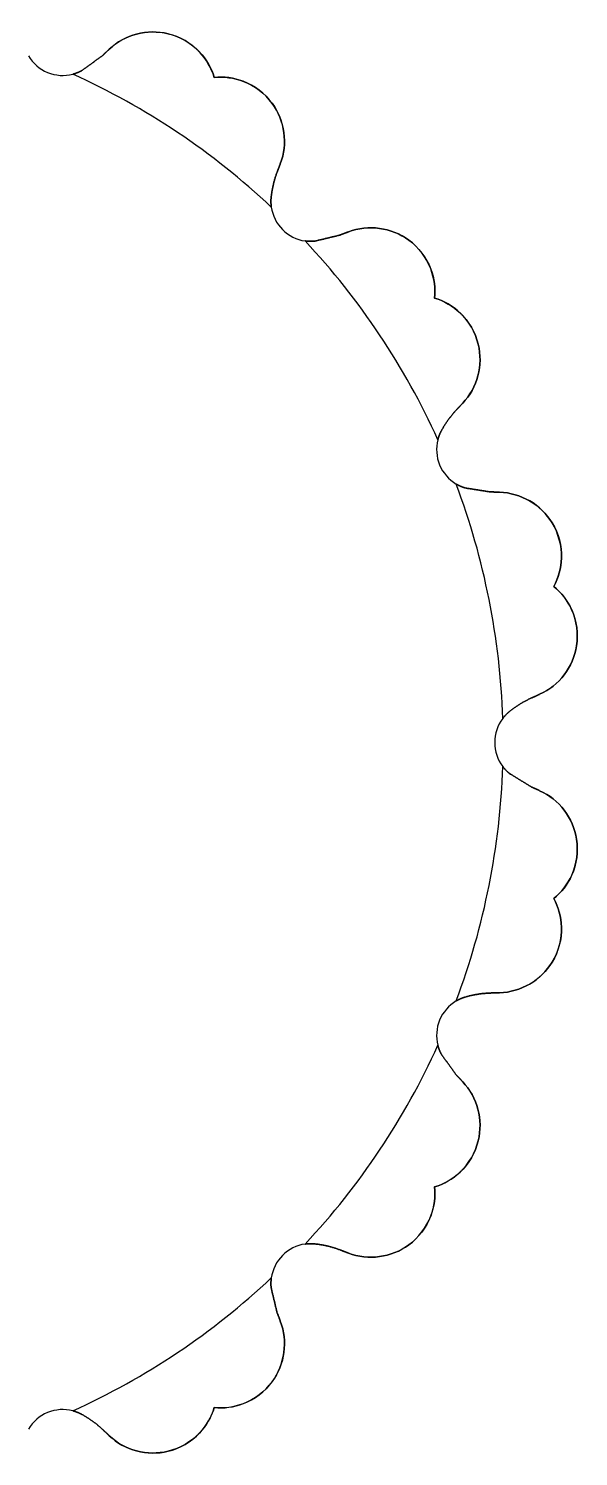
# Model space of a CAD drawing. Header units: millimetres. Extents: x -34.4 to 34.4, y -34.4 to 34.4.
# Drawn here: x 11 to 34.4, y -30.4 to 30.4 of the extents above; entities that cross this region are included whole.
import ezdxf

# ---------------------------------------------------------------- set-up
doc = ezdxf.new("R2010")
doc.units = ezdxf.units.MM
doc.layers.add('Z24de', color=7, linetype='CONTINUOUS')

msp = doc.modelspace()

# ---------------------------------------------------------------- linework, layer by layer
at = {"layer": 'Z24de'}
for p, q in [((14.1574, 29.2275, 0.06177), (14.1574, 29.2275, 2.93823)), ((14.1574, 29.2275, 0.06177), (14.1574, 29.2275, 2.93823)), ((14.4329, 29.4867, 0.10126), (14.4329, 29.4867, 2.89874)), ((14.4329, 29.4867, 0.10126), (14.4329, 29.4867, 2.89874)), ((13.2719, 28.5841, 0.00358), (13.2719, 28.5841, 2.99642)), ((13.2719, 28.5841, 0.00358), (13.2719, 28.5841, 2.99642)), ((18.9027, 28.2899, 0.30822), (18.9027, 28.2899, 2.69178)), ((18.9027, 28.2899, 0.30822), (18.9027, 28.2899, 2.69178)), ((21.7189, 24.6183, 0.10126), (21.7189, 24.6183, 2.89874)), ((21.7189, 24.6183, 0.10126), (21.7189, 24.6183, 2.89874)), ((21.5849, 24.2646, 0.06177), (21.5849, 24.2646, 2.93823)), ((21.5849, 24.2646, 0.06177), (21.5849, 24.2646, 2.93823)), ((21.3294, 23.2003, 0.00358), (21.3294, 23.2003, 2.99642)), ((21.3294, 23.2003, 0.00358), (21.3294, 23.2003, 2.99642)), ((23.2003, 21.3294, 0.00358), (23.2003, 21.3294, 2.99642)), ((23.2003, 21.3294, 0.00358), (23.2003, 21.3294, 2.99642)), ((24.2646, 21.5849, 0.06177), (24.2646, 21.5849, 2.93823)), ((24.2646, 21.5849, 0.06177), (24.2646, 21.5849, 2.93823)), ((24.6183, 21.7189, 0.10126), (24.6183, 21.7189, 2.89874)), ((24.6183, 21.7189, 0.10126), (24.6183, 21.7189, 2.89874)), ((28.2899, 18.9027, 0.30822), (28.2899, 18.9027, 2.69178)), ((28.2899, 18.9027, 0.30822), (28.2899, 18.9027, 2.69178)), ((29.2275, 14.1574, 0.06177), (29.2275, 14.1574, 2.93823)), ((29.2275, 14.1574, 0.06177), (29.2275, 14.1574, 2.93823)), ((29.4867, 14.4329, 0.10126), (29.4867, 14.4329, 2.89874)), ((29.4867, 14.4329, 0.10126), (29.4867, 14.4329, 2.89874)), ((28.5841, 13.2719, 0.00358), (28.5841, 13.2719, 2.99642)), ((28.5841, 13.2719, 0.00358), (28.5841, 13.2719, 2.99642)), ((29.5967, 10.8274, 0.00358), (29.5967, 10.8274, 2.99642)), ((29.5967, 10.8274, 0.00358), (29.5967, 10.8274, 2.99642)), ((30.6777, 10.6562, 0.06177), (30.6777, 10.6562, 2.93823)), ((30.6777, 10.6562, 0.06177), (30.6777, 10.6562, 2.93823)), ((31.0558, 10.6446, 0.10126), (31.0558, 10.6446, 2.89874)), ((31.0558, 10.6446, 0.10126), (31.0558, 10.6446, 2.89874)), ((33.3703, 6.63776, 0.30822), (33.3703, 6.63776, 2.69178)), ((33.3703, 6.63776, 0.30822), (33.3703, 6.63776, 2.69178)), ((32.4204, 1.89482, 0.06177), (32.4204, 1.89482, 2.93823)), ((32.4204, 1.89482, 0.06177), (32.4204, 1.89482, 2.93823)), ((32.7653, 2.05019, 0.10126), (32.7653, 2.05019, 2.89874)), ((32.7653, 2.05019, 0.10126), (32.7653, 2.05019, 2.89874)), ((31.4872, 1.32296, 0.00358), (31.4872, 1.32296, 2.99642)), ((31.4872, 1.32296, 0.00358), (31.4872, 1.32296, 2.99642)), ((31.4872, -1.32296, 0.00358), (31.4872, -1.32296, 2.99642)), ((31.4872, -1.32296, 0.00358), (31.4872, -1.32296, 2.99642)), ((32.4204, -1.89482, 0.06177), (32.4204, -1.89482, 2.93823)), ((32.4204, -1.89482, 0.06177), (32.4204, -1.89482, 2.93823)), ((32.7653, -2.05019, 0.10126), (32.7653, -2.05019, 2.89874)), ((32.7653, -2.05019, 0.10126), (32.7653, -2.05019, 2.89874)), ((33.3703, -6.63776, 0.30822), (33.3703, -6.63776, 2.69178)), ((33.3703, -6.63776, 0.30822), (33.3703, -6.63776, 2.69178)), ((29.5967, -10.8274, 0.00358), (29.5967, -10.8274, 2.99642)), ((29.5967, -10.8274, 0.00358), (29.5967, -10.8274, 2.99642)), ((30.6777, -10.6562, 0.06177), (30.6777, -10.6562, 2.93823)), ((30.6777, -10.6562, 0.06177), (30.6777, -10.6562, 2.93823)), ((31.0558, -10.6446, 0.10126), (31.0558, -10.6446, 2.89874)), ((31.0558, -10.6446, 0.10126), (31.0558, -10.6446, 2.89874)), ((28.5841, -13.2719, 0.00358), (28.5841, -13.2719, 2.99642)), ((28.5841, -13.2719, 0.00358), (28.5841, -13.2719, 2.99642)), ((29.2275, -14.1574, 0.06177), (29.2275, -14.1574, 2.93823)), ((29.2275, -14.1574, 0.06177), (29.2275, -14.1574, 2.93823)), ((29.4867, -14.4329, 0.10126), (29.4867, -14.4329, 2.89874)), ((29.4867, -14.4329, 0.10126), (29.4867, -14.4329, 2.89874)), ((28.2899, -18.9027, 0.30822), (28.2899, -18.9027, 2.69178)), ((28.2899, -18.9027, 0.30822), (28.2899, -18.9027, 2.69178)), ((23.2003, -21.3294, 0.00358), (23.2003, -21.3294, 2.99642)), ((23.2003, -21.3294, 0.00358), (23.2003, -21.3294, 2.99642)), ((24.2646, -21.5849, 0.06177), (24.2646, -21.5849, 2.93823)), ((24.2646, -21.5849, 0.06177), (24.2646, -21.5849, 2.93823)), ((24.6183, -21.7189, 0.10126), (24.6183, -21.7189, 2.89874)), ((24.6183, -21.7189, 0.10126), (24.6183, -21.7189, 2.89874)), ((21.3294, -23.2003, 0.00358), (21.3294, -23.2003, 2.99642)), ((21.3294, -23.2003, 0.00358), (21.3294, -23.2003, 2.99642)), ((21.5849, -24.2646, 0.06177), (21.5849, -24.2646, 2.93823)), ((21.5849, -24.2646, 0.06177), (21.5849, -24.2646, 2.93823)), ((21.7189, -24.6183, 0.10126), (21.7189, -24.6183, 2.89874)), ((21.7189, -24.6183, 0.10126), (21.7189, -24.6183, 2.89874)), ((18.9027, -28.2899, 0.30822), (18.9027, -28.2899, 2.69178)), ((18.9027, -28.2899, 0.30822), (18.9027, -28.2899, 2.69178)), ((13.2719, -28.5841, 0.00358), (13.2719, -28.5841, 2.99642)), ((13.2719, -28.5841, 0.00358), (13.2719, -28.5841, 2.99642)), ((14.1574, -29.2275, 0.06177), (14.1574, -29.2275, 2.93823)), ((14.1574, -29.2275, 0.06177), (14.1574, -29.2275, 2.93823)), ((14.4329, -29.4867, 0.10126), (14.4329, -29.4867, 2.89874)), ((14.4329, -29.4867, 0.10126), (14.4329, -29.4867, 2.89874))]:
    msp.add_line(p, q, dxfattribs=at)
for centre, radius, start, end in [((12.456, 30.0714), 1.69635, -149.45, -112.5), ((12.456, 30.0714, 3), 1.69635, -149.45, -112.5), ((12.456, 30.0714, 3), 1.69635, -149.45, -112.5), ((12.456, 30.0714), 1.69635, -149.45, -112.5), ((12.456, 30.0714), 1.69635, -112.5, -75.55), ((12.456, 30.0714, 3), 1.69635, -112.5, -75.55), ((12.456, 30.0714, 3), 1.69635, -112.5, -75.55), ((12.456, 30.0714), 1.69635, -112.5, -75.55), ((0, 0), 31.21, 46.8723, 65.6277), ((0, 0, 3), 31.21, 46.8723, 65.6277), ((0, 0), 31.21, 46.8723, 65.6277), ((0, 0, 3), 31.21, 46.8723, 65.6277), ((23.0156, 23.0156), 1.69635, -171.95, -135), ((23.0156, 23.0156, 3), 1.69635, -171.95, -135), ((23.0156, 23.0156, 3), 1.69635, -171.95, -135), ((23.0156, 23.0156), 1.69635, -171.95, -135), ((23.0156, 23.0156), 1.69635, -135, -98.05), ((23.0156, 23.0156, 3), 1.69635, -135, -98.05), ((23.0156, 23.0156, 3), 1.69635, -135, -98.05), ((23.0156, 23.0156), 1.69635, -135, -98.05), ((0, 0), 31.21, 24.3723, 43.1277), ((0, 0, 3), 31.21, 24.3723, 43.1277), ((0, 0), 31.21, 24.3723, 43.1277), ((0, 0, 3), 31.21, 24.3723, 43.1277), ((30.0714, 12.456), 1.69635, 165.55, -157.5), ((30.0714, 12.456, 3), 1.69635, 165.55, -157.5), ((30.0714, 12.456, 3), 1.69635, 165.55, -157.5), ((30.0714, 12.456), 1.69635, 165.55, -157.5), ((30.0714, 12.456), 1.69635, -157.5, -120.55), ((30.0714, 12.456, 3), 1.69635, -157.5, -120.55), ((30.0714, 12.456, 3), 1.69635, -157.5, -120.55), ((30.0714, 12.456), 1.69635, -157.5, -120.55), ((0, 0), 31.21, 1.87232, 20.6277), ((0, 0, 3), 31.21, 1.87232, 20.6277), ((0, 0), 31.21, 1.87232, 20.6277), ((0, 0, 3), 31.21, 1.87232, 20.6277), ((32.549, 0), 1.69635, 143.05, -180), ((32.549, 0, 3), 1.69635, 143.05, -180), ((32.549, 0, 3), 1.69635, 143.05, -180), ((32.549, 0), 1.69635, 143.05, -180), ((32.549, 0), 1.69635, 180, -143.05), ((32.549, 0, 3), 1.69635, 180, -143.05), ((32.549, 0, 3), 1.69635, 180, -143.05), ((32.549, 0), 1.69635, 180, -143.05), ((0, 0), 31.21, -20.6277, -1.87232), ((0, 0, 3), 31.21, -20.6277, -1.87232), ((0, 0), 31.21, -20.6277, -1.87232), ((0, 0, 3), 31.21, -20.6277, -1.87232), ((30.0714, -12.456), 1.69635, 120.55, 157.5), ((30.0714, -12.456, 3), 1.69635, 120.55, 157.5), ((30.0714, -12.456, 3), 1.69635, 120.55, 157.5), ((30.0714, -12.456), 1.69635, 120.55, 157.5), ((30.0714, -12.456), 1.69635, 157.5, -165.55), ((30.0714, -12.456, 3), 1.69635, 157.5, -165.55), ((30.0714, -12.456, 3), 1.69635, 157.5, -165.55), ((30.0714, -12.456), 1.69635, 157.5, -165.55), ((0, 0), 31.21, -43.1277, -24.3723), ((0, 0, 3), 31.21, -43.1277, -24.3723), ((0, 0), 31.21, -43.1277, -24.3723), ((0, 0, 3), 31.21, -43.1277, -24.3723), ((23.0156, -23.0156), 1.69635, 135, 171.95), ((23.0156, -23.0156, 3), 1.69635, 135, 171.95), ((23.0156, -23.0156, 3), 1.69635, 135, 171.95), ((23.0156, -23.0156), 1.69635, 135, 171.95), ((23.0156, -23.0156), 1.69635, 98.05, 135), ((23.0156, -23.0156, 3), 1.69635, 98.05, 135), ((23.0156, -23.0156, 3), 1.69635, 98.05, 135), ((23.0156, -23.0156), 1.69635, 98.05, 135), ((0, 0), 31.21, -65.6277, -46.8723), ((0, 0, 3), 31.21, -65.6277, -46.8723), ((0, 0), 31.21, -65.6277, -46.8723), ((0, 0, 3), 31.21, -65.6277, -46.8723), ((12.456, -30.0714), 1.69635, 112.5, 149.45), ((12.456, -30.0714, 3), 1.69635, 112.5, 149.45), ((12.456, -30.0714, 3), 1.69635, 112.5, 149.45), ((12.456, -30.0714), 1.69635, 112.5, 149.45), ((12.456, -30.0714), 1.69635, 75.55, 112.5), ((12.456, -30.0714, 3), 1.69635, 75.55, 112.5), ((12.456, -30.0714, 3), 1.69635, 75.55, 112.5), ((12.456, -30.0714), 1.69635, 75.55, 112.5)]:
    msp.add_arc(centre, radius, start, end, dxfattribs=at)
for points, knots in [([(18.9027, 28.2899, 0.30822), (18.7822, 28.6912, 0.3674), (18.5663, 29.0663, 0.41954), (18.2739, 29.375, 0.44847), (17.918, 29.7528, 0.48474), (17.4471, 30.0262, 0.48341), (16.943, 30.1481, 0.44516), (16.0542, 30.3697, 0.38009), (15.0887, 30.1104, 0.20702), (14.4329, 29.4867, 0.10126)], [0, 0, 0, 0, 0.228967, 0.228967, 0.228967, 0.508484, 0.508484, 0.508484, 1, 1, 1, 1]), ([(18.9027, 28.2899, 0.30822), (18.7822, 28.6912, 0.3674), (18.5663, 29.0663, 0.41954), (18.2739, 29.375, 0.44847), (17.918, 29.7528, 0.48474), (17.4471, 30.0262, 0.48341), (16.943, 30.1481, 0.44516), (16.0542, 30.3697, 0.38009), (15.0887, 30.1104, 0.20702), (14.4329, 29.4867, 0.10126)], [0, 0, 0, 0, 0.228967, 0.228967, 0.228967, 0.508484, 0.508484, 0.508484, 1, 1, 1, 1]), ([(14.4329, 29.4867, 2.89874), (15.0879, 30.1096, 2.79311), (16.0519, 30.3691, 2.62032), (16.9398, 30.1489, 2.55508), (17.4495, 30.0264, 2.51625), (17.9253, 29.7488, 2.5152), (18.2829, 29.3654, 2.55244), (18.5708, 29.0586, 2.58153), (18.7834, 28.687, 2.63322), (18.9027, 28.2899, 2.69178)], [0, 0, 0, 0, 0.490877, 0.490877, 0.490877, 0.773368, 0.773368, 0.773368, 1, 1, 1, 1]), ([(14.4329, 29.4867, 2.89874), (15.0879, 30.1096, 2.79311), (16.0519, 30.3691, 2.62032), (16.9398, 30.1489, 2.55508), (17.4495, 30.0264, 2.51625), (17.9253, 29.7488, 2.5152), (18.2829, 29.3654, 2.55244), (18.5708, 29.0586, 2.58153), (18.7834, 28.687, 2.63322), (18.9027, 28.2899, 2.69178)], [0, 0, 0, 0, 0.490877, 0.490877, 0.490877, 0.773368, 0.773368, 0.773368, 1, 1, 1, 1]), ([(18.9027, 28.2899, 2.69178), (19.3196, 28.3321, 2.6326), (19.7488, 28.2763, 2.58046), (20.1458, 28.1242, 2.55153), (20.6311, 27.94, 2.51526), (21.0639, 27.6096, 2.51659), (21.3694, 27.1905, 2.55484), (21.9143, 26.4542, 2.61991), (22.0442, 25.4629, 2.79298), (21.7189, 24.6183, 2.89874)], [0, 0, 0, 0, 0.228967, 0.228967, 0.228967, 0.508484, 0.508484, 0.508484, 1, 1, 1, 1]), ([(18.9027, 28.2899, 2.69178), (19.3196, 28.3321, 2.6326), (19.7488, 28.2763, 2.58046), (20.1458, 28.1242, 2.55153), (20.6311, 27.94, 2.51526), (21.0639, 27.6096, 2.51659), (21.3694, 27.1905, 2.55484), (21.9143, 26.4542, 2.61991), (22.0442, 25.4629, 2.79298), (21.7189, 24.6183, 2.89874)], [0, 0, 0, 0, 0.228967, 0.228967, 0.228967, 0.508484, 0.508484, 0.508484, 1, 1, 1, 1]), ([(21.7189, 24.6183, 0.10126), (22.0438, 25.4618, 0.20689), (21.9146, 26.4518, 0.37968), (21.3714, 27.1878, 0.44492), (21.0631, 27.6118, 0.48375), (20.6246, 27.9452, 0.4848), (20.1335, 28.1288, 0.44756), (19.7399, 28.2774, 0.41847), (19.3153, 28.3316, 0.36678), (18.9027, 28.2899, 0.30822)], [0, 0, 0, 0, 0.490877, 0.490877, 0.490877, 0.773368, 0.773368, 0.773368, 1, 1, 1, 1]), ([(21.7189, 24.6183, 0.10126), (22.0438, 25.4618, 0.20689), (21.9146, 26.4518, 0.37968), (21.3714, 27.1878, 0.44492), (21.0631, 27.6118, 0.48375), (20.6246, 27.9452, 0.4848), (20.1335, 28.1288, 0.44756), (19.7399, 28.2774, 0.41847), (19.3153, 28.3316, 0.36678), (18.9027, 28.2899, 0.30822)], [0, 0, 0, 0, 0.490877, 0.490877, 0.490877, 0.773368, 0.773368, 0.773368, 1, 1, 1, 1]), ([(28.2899, 18.9027, 0.30822), (28.3321, 19.3196, 0.3674), (28.2763, 19.7488, 0.41954), (28.1242, 20.1458, 0.44847), (27.94, 20.6311, 0.48474), (27.6096, 21.0639, 0.48341), (27.1905, 21.3694, 0.44516), (26.4542, 21.9143, 0.38009), (25.4629, 22.0442, 0.20702), (24.6183, 21.7189, 0.10126)], [0, 0, 0, 0, 0.228967, 0.228967, 0.228967, 0.508484, 0.508484, 0.508484, 1, 1, 1, 1]), ([(28.2899, 18.9027, 0.30822), (28.3321, 19.3196, 0.3674), (28.2763, 19.7488, 0.41954), (28.1242, 20.1458, 0.44847), (27.94, 20.6311, 0.48474), (27.6096, 21.0639, 0.48341), (27.1905, 21.3694, 0.44516), (26.4542, 21.9143, 0.38009), (25.4629, 22.0442, 0.20702), (24.6183, 21.7189, 0.10126)], [0, 0, 0, 0, 0.228967, 0.228967, 0.228967, 0.508484, 0.508484, 0.508484, 1, 1, 1, 1]), ([(24.6183, 21.7189, 2.89874), (25.4618, 22.0438, 2.79311), (26.4518, 21.9146, 2.62032), (27.1878, 21.3714, 2.55508), (27.6118, 21.0631, 2.51625), (27.9452, 20.6246, 2.5152), (28.1288, 20.1335, 2.55244), (28.2774, 19.7399, 2.58153), (28.3316, 19.3153, 2.63322), (28.2899, 18.9027, 2.69178)], [0, 0, 0, 0, 0.490877, 0.490877, 0.490877, 0.773368, 0.773368, 0.773368, 1, 1, 1, 1]), ([(24.6183, 21.7189, 2.89874), (25.4618, 22.0438, 2.79311), (26.4518, 21.9146, 2.62032), (27.1878, 21.3714, 2.55508), (27.6118, 21.0631, 2.51625), (27.9452, 20.6246, 2.5152), (28.1288, 20.1335, 2.55244), (28.2774, 19.7399, 2.58153), (28.3316, 19.3153, 2.63322), (28.2899, 18.9027, 2.69178)], [0, 0, 0, 0, 0.490877, 0.490877, 0.490877, 0.773368, 0.773368, 0.773368, 1, 1, 1, 1]), ([(29.4867, 14.4329, 0.10126), (30.1096, 15.0879, 0.20689), (30.3691, 16.0519, 0.37968), (30.1489, 16.9398, 0.44492), (30.0264, 17.4495, 0.48375), (29.7488, 17.9253, 0.4848), (29.3654, 18.2829, 0.44756), (29.0586, 18.5708, 0.41847), (28.687, 18.7834, 0.36678), (28.2899, 18.9027, 0.30822)], [0, 0, 0, 0, 0.490877, 0.490877, 0.490877, 0.773368, 0.773368, 0.773368, 1, 1, 1, 1]), ([(28.2899, 18.9027, 2.69178), (28.6912, 18.7822, 2.6326), (29.0663, 18.5663, 2.58046), (29.375, 18.2739, 2.55153), (29.7528, 17.918, 2.51526), (30.0262, 17.4471, 2.51659), (30.1481, 16.943, 2.55484), (30.3697, 16.0542, 2.61991), (30.1104, 15.0887, 2.79298), (29.4867, 14.4329, 2.89874)], [0, 0, 0, 0, 0.228967, 0.228967, 0.228967, 0.508484, 0.508484, 0.508484, 1, 1, 1, 1]), ([(29.4867, 14.4329, 0.10126), (30.1096, 15.0879, 0.20689), (30.3691, 16.0519, 0.37968), (30.1489, 16.9398, 0.44492), (30.0264, 17.4495, 0.48375), (29.7488, 17.9253, 0.4848), (29.3654, 18.2829, 0.44756), (29.0586, 18.5708, 0.41847), (28.687, 18.7834, 0.36678), (28.2899, 18.9027, 0.30822)], [0, 0, 0, 0, 0.490877, 0.490877, 0.490877, 0.773368, 0.773368, 0.773368, 1, 1, 1, 1]), ([(28.2899, 18.9027, 2.69178), (28.6912, 18.7822, 2.6326), (29.0663, 18.5663, 2.58046), (29.375, 18.2739, 2.55153), (29.7528, 17.918, 2.51526), (30.0262, 17.4471, 2.51659), (30.1481, 16.943, 2.55484), (30.3697, 16.0542, 2.61991), (30.1104, 15.0887, 2.79298), (29.4867, 14.4329, 2.89874)], [0, 0, 0, 0, 0.228967, 0.228967, 0.228967, 0.508484, 0.508484, 0.508484, 1, 1, 1, 1]), ([(33.3703, 6.63776, 0.30822), (33.5687, 7.00672, 0.3674), (33.6814, 7.42461, 0.41954), (33.6928, 7.84967, 0.44847), (33.7084, 8.36843, 0.48474), (33.5687, 8.89481, 0.48341), (33.2984, 9.33742, 0.44516), (32.8267, 10.1226, 0.38009), (31.9606, 10.622, 0.20702), (31.0558, 10.6446, 0.10126)], [0, 0, 0, 0, 0.228967, 0.228967, 0.228967, 0.508484, 0.508484, 0.508484, 1, 1, 1, 1]), ([(31.0558, 10.6446, 2.89874), (31.9595, 10.622, 2.79311), (32.8246, 10.1238, 2.62032), (33.2967, 9.34025, 2.55508), (33.5705, 8.89323, 2.51625), (33.7107, 8.3605, 2.5152), (33.6924, 7.83649, 2.55244), (33.6791, 7.41595, 2.58153), (33.5667, 7.00291, 2.63322), (33.3703, 6.63776, 2.69178)], [0, 0, 0, 0, 0.490877, 0.490877, 0.490877, 0.773368, 0.773368, 0.773368, 1, 1, 1, 1]), ([(33.3703, 6.63776, 0.30822), (33.5687, 7.00672, 0.3674), (33.6814, 7.42461, 0.41954), (33.6928, 7.84967, 0.44847), (33.7084, 8.36843, 0.48474), (33.5687, 8.89481, 0.48341), (33.2984, 9.33742, 0.44516), (32.8267, 10.1226, 0.38009), (31.9606, 10.622, 0.20702), (31.0558, 10.6446, 0.10126)], [0, 0, 0, 0, 0.228967, 0.228967, 0.228967, 0.508484, 0.508484, 0.508484, 1, 1, 1, 1]), ([(31.0558, 10.6446, 2.89874), (31.9595, 10.622, 2.79311), (32.8246, 10.1238, 2.62032), (33.2967, 9.34025, 2.55508), (33.5705, 8.89323, 2.51625), (33.7107, 8.3605, 2.5152), (33.6924, 7.83649, 2.55244), (33.6791, 7.41595, 2.58153), (33.5667, 7.00291, 2.63322), (33.3703, 6.63776, 2.69178)], [0, 0, 0, 0, 0.490877, 0.490877, 0.490877, 0.773368, 0.773368, 0.773368, 1, 1, 1, 1]), ([(32.7653, 2.05019, 0.10126), (33.5916, 2.41693, 0.20689), (34.2002, 3.20825, 0.37968), (34.3365, 4.11283, 0.44492), (34.4184, 4.6306, 0.48375), (34.3441, 5.17643, 0.4848), (34.1266, 5.65356, 0.44756), (33.9534, 6.03697, 0.41847), (33.6914, 6.37555, 0.36678), (33.3703, 6.63776, 0.30822)], [0, 0, 0, 0, 0.490877, 0.490877, 0.490877, 0.773368, 0.773368, 0.773368, 1, 1, 1, 1]), ([(33.3703, 6.63776, 2.69178), (33.6948, 6.37282, 2.6326), (33.9588, 6.02986, 2.58046), (34.132, 5.64153, 2.55153), (34.3449, 5.16821, 2.51526), (34.4173, 4.62846, 2.51659), (34.337, 4.11611, 2.55484), (34.2017, 3.2102, 2.61991), (33.5926, 2.41736, 2.79298), (32.7653, 2.05019, 2.89874)], [0, 0, 0, 0, 0.228967, 0.228967, 0.228967, 0.508484, 0.508484, 0.508484, 1, 1, 1, 1]), ([(32.7653, 2.05019, 0.10126), (33.5916, 2.41693, 0.20689), (34.2002, 3.20825, 0.37968), (34.3365, 4.11283, 0.44492), (34.4184, 4.6306, 0.48375), (34.3441, 5.17643, 0.4848), (34.1266, 5.65356, 0.44756), (33.9534, 6.03697, 0.41847), (33.6914, 6.37555, 0.36678), (33.3703, 6.63776, 0.30822)], [0, 0, 0, 0, 0.490877, 0.490877, 0.490877, 0.773368, 0.773368, 0.773368, 1, 1, 1, 1]), ([(33.3703, 6.63776, 2.69178), (33.6948, 6.37282, 2.6326), (33.9588, 6.02986, 2.58046), (34.132, 5.64153, 2.55153), (34.3449, 5.16821, 2.51526), (34.4173, 4.62846, 2.51659), (34.337, 4.11611, 2.55484), (34.2017, 3.2102, 2.61991), (33.5926, 2.41736, 2.79298), (32.7653, 2.05019, 2.89874)], [0, 0, 0, 0, 0.228967, 0.228967, 0.228967, 0.508484, 0.508484, 0.508484, 1, 1, 1, 1]), ([(33.3703, -6.63776, 0.30822), (33.6948, -6.37282, 0.3674), (33.9588, -6.02986, 0.41954), (34.132, -5.64153, 0.44847), (34.3449, -5.16821, 0.48474), (34.4173, -4.62846, 0.48341), (34.337, -4.11611, 0.44516), (34.2017, -3.2102, 0.38009), (33.5926, -2.41736, 0.20702), (32.7653, -2.05019, 0.10126)], [0, 0, 0, 0, 0.228967, 0.228967, 0.228967, 0.508484, 0.508484, 0.508484, 1, 1, 1, 1]), ([(32.7653, -2.05019, 2.89874), (33.5916, -2.41693, 2.79311), (34.2002, -3.20825, 2.62032), (34.3365, -4.11283, 2.55508), (34.4184, -4.6306, 2.51625), (34.3441, -5.17643, 2.5152), (34.1266, -5.65356, 2.55244), (33.9534, -6.03697, 2.58153), (33.6914, -6.37555, 2.63322), (33.3703, -6.63776, 2.69178)], [0, 0, 0, 0, 0.490877, 0.490877, 0.490877, 0.773368, 0.773368, 0.773368, 1, 1, 1, 1]), ([(33.3703, -6.63776, 0.30822), (33.6948, -6.37282, 0.3674), (33.9588, -6.02986, 0.41954), (34.132, -5.64153, 0.44847), (34.3449, -5.16821, 0.48474), (34.4173, -4.62846, 0.48341), (34.337, -4.11611, 0.44516), (34.2017, -3.2102, 0.38009), (33.5926, -2.41736, 0.20702), (32.7653, -2.05019, 0.10126)], [0, 0, 0, 0, 0.228967, 0.228967, 0.228967, 0.508484, 0.508484, 0.508484, 1, 1, 1, 1]), ([(32.7653, -2.05019, 2.89874), (33.5916, -2.41693, 2.79311), (34.2002, -3.20825, 2.62032), (34.3365, -4.11283, 2.55508), (34.4184, -4.6306, 2.51625), (34.3441, -5.17643, 2.5152), (34.1266, -5.65356, 2.55244), (33.9534, -6.03697, 2.58153), (33.6914, -6.37555, 2.63322), (33.3703, -6.63776, 2.69178)], [0, 0, 0, 0, 0.490877, 0.490877, 0.490877, 0.773368, 0.773368, 0.773368, 1, 1, 1, 1]), ([(31.0558, -10.6446, 0.10126), (31.9595, -10.622, 0.20689), (32.8246, -10.1238, 0.37968), (33.2967, -9.34025, 0.44492), (33.5705, -8.89323, 0.48375), (33.7107, -8.3605, 0.4848), (33.6924, -7.83649, 0.44756), (33.6791, -7.41595, 0.41847), (33.5667, -7.00291, 0.36678), (33.3703, -6.63776, 0.30822)], [0, 0, 0, 0, 0.490877, 0.490877, 0.490877, 0.773368, 0.773368, 0.773368, 1, 1, 1, 1]), ([(33.3703, -6.63776, 2.69178), (33.5687, -7.00672, 2.6326), (33.6814, -7.42461, 2.58046), (33.6928, -7.84967, 2.55153), (33.7084, -8.36843, 2.51526), (33.5687, -8.89481, 2.51659), (33.2984, -9.33742, 2.55484), (32.8267, -10.1226, 2.61991), (31.9606, -10.622, 2.79298), (31.0558, -10.6446, 2.89874)], [0, 0, 0, 0, 0.228967, 0.228967, 0.228967, 0.508484, 0.508484, 0.508484, 1, 1, 1, 1]), ([(31.0558, -10.6446, 0.10126), (31.9595, -10.622, 0.20689), (32.8246, -10.1238, 0.37968), (33.2967, -9.34025, 0.44492), (33.5705, -8.89323, 0.48375), (33.7107, -8.3605, 0.4848), (33.6924, -7.83649, 0.44756), (33.6791, -7.41595, 0.41847), (33.5667, -7.00291, 0.36678), (33.3703, -6.63776, 0.30822)], [0, 0, 0, 0, 0.490877, 0.490877, 0.490877, 0.773368, 0.773368, 0.773368, 1, 1, 1, 1]), ([(33.3703, -6.63776, 2.69178), (33.5687, -7.00672, 2.6326), (33.6814, -7.42461, 2.58046), (33.6928, -7.84967, 2.55153), (33.7084, -8.36843, 2.51526), (33.5687, -8.89481, 2.51659), (33.2984, -9.33742, 2.55484), (32.8267, -10.1226, 2.61991), (31.9606, -10.622, 2.79298), (31.0558, -10.6446, 2.89874)], [0, 0, 0, 0, 0.228967, 0.228967, 0.228967, 0.508484, 0.508484, 0.508484, 1, 1, 1, 1]), ([(28.2899, -18.9027, 0.30822), (28.6912, -18.7822, 0.3674), (29.0663, -18.5663, 0.41954), (29.375, -18.2739, 0.44847), (29.7528, -17.918, 0.48474), (30.0262, -17.4471, 0.48341), (30.1481, -16.943, 0.44516), (30.3697, -16.0542, 0.38009), (30.1104, -15.0887, 0.20702), (29.4867, -14.4329, 0.10126)], [0, 0, 0, 0, 0.228967, 0.228967, 0.228967, 0.508484, 0.508484, 0.508484, 1, 1, 1, 1]), ([(29.4867, -14.4329, 2.89874), (30.1096, -15.0879, 2.79311), (30.3691, -16.0519, 2.62032), (30.1489, -16.9398, 2.55508), (30.0264, -17.4495, 2.51625), (29.7488, -17.9253, 2.5152), (29.3654, -18.2829, 2.55244), (29.0586, -18.5708, 2.58153), (28.687, -18.7834, 2.63322), (28.2899, -18.9027, 2.69178)], [0, 0, 0, 0, 0.490877, 0.490877, 0.490877, 0.773368, 0.773368, 0.773368, 1, 1, 1, 1]), ([(28.2899, -18.9027, 0.30822), (28.6912, -18.7822, 0.3674), (29.0663, -18.5663, 0.41954), (29.375, -18.2739, 0.44847), (29.7528, -17.918, 0.48474), (30.0262, -17.4471, 0.48341), (30.1481, -16.943, 0.44516), (30.3697, -16.0542, 0.38009), (30.1104, -15.0887, 0.20702), (29.4867, -14.4329, 0.10126)], [0, 0, 0, 0, 0.228967, 0.228967, 0.228967, 0.508484, 0.508484, 0.508484, 1, 1, 1, 1]), ([(29.4867, -14.4329, 2.89874), (30.1096, -15.0879, 2.79311), (30.3691, -16.0519, 2.62032), (30.1489, -16.9398, 2.55508), (30.0264, -17.4495, 2.51625), (29.7488, -17.9253, 2.5152), (29.3654, -18.2829, 2.55244), (29.0586, -18.5708, 2.58153), (28.687, -18.7834, 2.63322), (28.2899, -18.9027, 2.69178)], [0, 0, 0, 0, 0.490877, 0.490877, 0.490877, 0.773368, 0.773368, 0.773368, 1, 1, 1, 1]), ([(24.6183, -21.7189, 0.10126), (25.4618, -22.0438, 0.20689), (26.4518, -21.9146, 0.37968), (27.1878, -21.3714, 0.44492), (27.6118, -21.0631, 0.48375), (27.9452, -20.6246, 0.4848), (28.1288, -20.1335, 0.44756), (28.2774, -19.7399, 0.41847), (28.3316, -19.3153, 0.36678), (28.2899, -18.9027, 0.30822)], [0, 0, 0, 0, 0.490877, 0.490877, 0.490877, 0.773368, 0.773368, 0.773368, 1, 1, 1, 1]), ([(28.2899, -18.9027, 2.69178), (28.3321, -19.3196, 2.6326), (28.2763, -19.7488, 2.58046), (28.1242, -20.1458, 2.55153), (27.94, -20.6311, 2.51526), (27.6096, -21.0639, 2.51659), (27.1905, -21.3694, 2.55484), (26.4542, -21.9143, 2.61991), (25.4629, -22.0442, 2.79298), (24.6183, -21.7189, 2.89874)], [0, 0, 0, 0, 0.228967, 0.228967, 0.228967, 0.508484, 0.508484, 0.508484, 1, 1, 1, 1]), ([(24.6183, -21.7189, 0.10126), (25.4618, -22.0438, 0.20689), (26.4518, -21.9146, 0.37968), (27.1878, -21.3714, 0.44492), (27.6118, -21.0631, 0.48375), (27.9452, -20.6246, 0.4848), (28.1288, -20.1335, 0.44756), (28.2774, -19.7399, 0.41847), (28.3316, -19.3153, 0.36678), (28.2899, -18.9027, 0.30822)], [0, 0, 0, 0, 0.490877, 0.490877, 0.490877, 0.773368, 0.773368, 0.773368, 1, 1, 1, 1]), ([(28.2899, -18.9027, 2.69178), (28.3321, -19.3196, 2.6326), (28.2763, -19.7488, 2.58046), (28.1242, -20.1458, 2.55153), (27.94, -20.6311, 2.51526), (27.6096, -21.0639, 2.51659), (27.1905, -21.3694, 2.55484), (26.4542, -21.9143, 2.61991), (25.4629, -22.0442, 2.79298), (24.6183, -21.7189, 2.89874)], [0, 0, 0, 0, 0.228967, 0.228967, 0.228967, 0.508484, 0.508484, 0.508484, 1, 1, 1, 1]), ([(18.9027, -28.2899, 0.30822), (19.3196, -28.3321, 0.3674), (19.7488, -28.2763, 0.41954), (20.1458, -28.1242, 0.44847), (20.6311, -27.94, 0.48474), (21.0639, -27.6096, 0.48341), (21.3694, -27.1905, 0.44516), (21.9143, -26.4542, 0.38009), (22.0442, -25.4629, 0.20702), (21.7189, -24.6183, 0.10126)], [0, 0, 0, 0, 0.228967, 0.228967, 0.228967, 0.508484, 0.508484, 0.508484, 1, 1, 1, 1]), ([(21.7189, -24.6183, 2.89874), (22.0438, -25.4618, 2.79311), (21.9146, -26.4518, 2.62032), (21.3714, -27.1878, 2.55508), (21.0631, -27.6118, 2.51625), (20.6246, -27.9452, 2.5152), (20.1335, -28.1288, 2.55244), (19.7399, -28.2774, 2.58153), (19.3153, -28.3316, 2.63322), (18.9027, -28.2899, 2.69178)], [0, 0, 0, 0, 0.490877, 0.490877, 0.490877, 0.773368, 0.773368, 0.773368, 1, 1, 1, 1]), ([(18.9027, -28.2899, 0.30822), (19.3196, -28.3321, 0.3674), (19.7488, -28.2763, 0.41954), (20.1458, -28.1242, 0.44847), (20.6311, -27.94, 0.48474), (21.0639, -27.6096, 0.48341), (21.3694, -27.1905, 0.44516), (21.9143, -26.4542, 0.38009), (22.0442, -25.4629, 0.20702), (21.7189, -24.6183, 0.10126)], [0, 0, 0, 0, 0.228967, 0.228967, 0.228967, 0.508484, 0.508484, 0.508484, 1, 1, 1, 1]), ([(21.7189, -24.6183, 2.89874), (22.0438, -25.4618, 2.79311), (21.9146, -26.4518, 2.62032), (21.3714, -27.1878, 2.55508), (21.0631, -27.6118, 2.51625), (20.6246, -27.9452, 2.5152), (20.1335, -28.1288, 2.55244), (19.7399, -28.2774, 2.58153), (19.3153, -28.3316, 2.63322), (18.9027, -28.2899, 2.69178)], [0, 0, 0, 0, 0.490877, 0.490877, 0.490877, 0.773368, 0.773368, 0.773368, 1, 1, 1, 1]), ([(14.4329, -29.4867, 0.10126), (15.0879, -30.1096, 0.20689), (16.0519, -30.3691, 0.37968), (16.9398, -30.1489, 0.44492), (17.4495, -30.0264, 0.48375), (17.9253, -29.7488, 0.4848), (18.2829, -29.3654, 0.44756), (18.5708, -29.0586, 0.41847), (18.7834, -28.687, 0.36678), (18.9027, -28.2899, 0.30822)], [0, 0, 0, 0, 0.490877, 0.490877, 0.490877, 0.773368, 0.773368, 0.773368, 1, 1, 1, 1]), ([(18.9027, -28.2899, 2.69178), (18.7822, -28.6912, 2.6326), (18.5663, -29.0663, 2.58046), (18.2739, -29.375, 2.55153), (17.918, -29.7528, 2.51526), (17.4471, -30.0262, 2.51659), (16.943, -30.1481, 2.55484), (16.0542, -30.3697, 2.61991), (15.0887, -30.1104, 2.79298), (14.4329, -29.4867, 2.89874)], [0, 0, 0, 0, 0.228967, 0.228967, 0.228967, 0.508484, 0.508484, 0.508484, 1, 1, 1, 1]), ([(14.4329, -29.4867, 0.10126), (15.0879, -30.1096, 0.20689), (16.0519, -30.3691, 0.37968), (16.9398, -30.1489, 0.44492), (17.4495, -30.0264, 0.48375), (17.9253, -29.7488, 0.4848), (18.2829, -29.3654, 0.44756), (18.5708, -29.0586, 0.41847), (18.7834, -28.687, 0.36678), (18.9027, -28.2899, 0.30822)], [0, 0, 0, 0, 0.490877, 0.490877, 0.490877, 0.773368, 0.773368, 0.773368, 1, 1, 1, 1]), ([(18.9027, -28.2899, 2.69178), (18.7822, -28.6912, 2.6326), (18.5663, -29.0663, 2.58046), (18.2739, -29.375, 2.55153), (17.918, -29.7528, 2.51526), (17.4471, -30.0262, 2.51659), (16.943, -30.1481, 2.55484), (16.0542, -30.3697, 2.61991), (15.0887, -30.1104, 2.79298), (14.4329, -29.4867, 2.89874)], [0, 0, 0, 0, 0.228967, 0.228967, 0.228967, 0.508484, 0.508484, 0.508484, 1, 1, 1, 1])]:
    msp.add_open_spline(points, degree=3, knots=knots, dxfattribs=at)
for points in [[(13.2719, 28.5841, 0.00358), (13.7154, 28.9064, 0.01474), (14.1574, 29.2275, 0.06177)], [(14.1574, 29.2275, 2.93823), (13.7154, 28.9064, 2.98526), (13.2719, 28.5841, 2.99642)], [(13.2719, 28.5841, 0.00358), (13.7154, 28.9064, 0.01474), (14.1574, 29.2275, 0.06177)], [(14.1574, 29.2275, 2.93823), (13.7154, 28.9064, 2.98526), (13.2719, 28.5841, 2.99642)], [(14.1574, 29.2275, 0.06177), (14.2898, 29.3633, 0.07942), (14.4329, 29.4867, 0.10126)], [(14.4329, 29.4867, 2.89874), (14.2898, 29.3633, 2.92058), (14.1574, 29.2275, 2.93823)], [(14.1574, 29.2275, 0.06177), (14.2898, 29.3633, 0.07942), (14.4329, 29.4867, 0.10126)], [(14.4329, 29.4867, 2.89874), (14.2898, 29.3633, 2.92058), (14.1574, 29.2275, 2.93823)], [(13.2719, 28.5841, 2.99642), (13.0854, 28.4819, 3.00021), (12.8793, 28.4287, 3)], [(12.8793, 28.4287), (13.0854, 28.4819, -0.00021), (13.2719, 28.5841, 0.00358)], [(12.8793, 28.4287), (13.0854, 28.4819, -0.00021), (13.2719, 28.5841, 0.00358)], [(13.2719, 28.5841, 2.99642), (13.0854, 28.4819, 3.00021), (12.8793, 28.4287, 3)], [(21.5849, 24.2646, 0.06177), (21.652, 24.4417, 0.07907), (21.7189, 24.6183, 0.10126)], [(21.7189, 24.6183, 2.89874), (21.652, 24.4417, 2.92093), (21.5849, 24.2646, 2.93823)], [(21.5849, 24.2646, 0.06177), (21.652, 24.4417, 0.07907), (21.7189, 24.6183, 0.10126)], [(21.7189, 24.6183, 2.89874), (21.652, 24.4417, 2.92093), (21.5849, 24.2646, 2.93823)], [(21.3294, 23.2003, 0.00358), (21.3902, 23.7507, 0.01283), (21.5849, 24.2646, 0.06177)], [(21.5849, 24.2646, 2.93823), (21.3902, 23.7507, 2.98717), (21.3294, 23.2003, 2.99642)], [(21.3294, 23.2003, 0.00358), (21.3902, 23.7507, 0.01283), (21.5849, 24.2646, 0.06177)], [(21.5849, 24.2646, 2.93823), (21.3902, 23.7507, 2.98717), (21.3294, 23.2003, 2.99642)], [(21.3294, 23.2003, 0.00358), (21.3063, 22.9889, -0.00021), (21.336, 22.7781)], [(21.336, 22.7781, 3), (21.3063, 22.9889, 3.00021), (21.3294, 23.2003, 2.99642)], [(21.3294, 23.2003, 0.00358), (21.3063, 22.9889, -0.00021), (21.336, 22.7781)], [(21.336, 22.7781, 3), (21.3063, 22.9889, 3.00021), (21.3294, 23.2003, 2.99642)], [(23.2003, 21.3294, 2.99642), (22.9889, 21.3063, 3.00021), (22.7781, 21.336, 3)], [(22.7781, 21.336), (22.9889, 21.3063, -0.00021), (23.2003, 21.3294, 0.00358)], [(22.7781, 21.336), (22.9889, 21.3063, -0.00021), (23.2003, 21.3294, 0.00358)], [(23.2003, 21.3294, 2.99642), (22.9889, 21.3063, 3.00021), (22.7781, 21.336, 3)], [(23.2003, 21.3294, 0.00358), (23.7334, 21.4573, 0.01474), (24.2646, 21.5849, 0.06177)], [(24.2646, 21.5849, 2.93823), (23.7334, 21.4573, 2.98526), (23.2003, 21.3294, 2.99642)], [(23.2003, 21.3294, 0.00358), (23.7334, 21.4573, 0.01474), (24.2646, 21.5849, 0.06177)], [(24.2646, 21.5849, 2.93823), (23.7334, 21.4573, 2.98526), (23.2003, 21.3294, 2.99642)], [(24.2646, 21.5849, 0.06177), (24.4389, 21.6597, 0.07942), (24.6183, 21.7189, 0.10126)], [(24.6183, 21.7189, 2.89874), (24.4389, 21.6597, 2.92058), (24.2646, 21.5849, 2.93823)], [(24.2646, 21.5849, 0.06177), (24.4389, 21.6597, 0.07942), (24.6183, 21.7189, 0.10126)], [(24.6183, 21.7189, 2.89874), (24.4389, 21.6597, 2.92058), (24.2646, 21.5849, 2.93823)], [(28.5841, 13.2719, 0.00358), (28.851, 13.7571, 0.01283), (29.2275, 14.1574, 0.06177)], [(29.2275, 14.1574, 2.93823), (28.851, 13.7571, 2.98717), (28.5841, 13.2719, 2.99642)], [(28.5841, 13.2719, 0.00358), (28.851, 13.7571, 0.01283), (29.2275, 14.1574, 0.06177)], [(29.2275, 14.1574, 2.93823), (28.851, 13.7571, 2.98717), (28.5841, 13.2719, 2.99642)], [(29.2275, 14.1574, 0.06177), (29.3572, 14.2953, 0.07907), (29.4867, 14.4329, 0.10126)], [(29.4867, 14.4329, 2.89874), (29.3572, 14.2953, 2.92093), (29.2275, 14.1574, 2.93823)], [(29.2275, 14.1574, 0.06177), (29.3572, 14.2953, 0.07907), (29.4867, 14.4329, 0.10126)], [(29.4867, 14.4329, 2.89874), (29.3572, 14.2953, 2.92093), (29.2275, 14.1574, 2.93823)], [(28.5841, 13.2719, 0.00358), (28.4819, 13.0854, -0.00021), (28.4287, 12.8793)], [(28.4287, 12.8793, 3), (28.4819, 13.0854, 3.00021), (28.5841, 13.2719, 2.99642)], [(28.5841, 13.2719, 0.00358), (28.4819, 13.0854, -0.00021), (28.4287, 12.8793)], [(28.4287, 12.8793, 3), (28.4819, 13.0854, 3.00021), (28.5841, 13.2719, 2.99642)], [(29.5967, 10.8274, 2.99642), (29.3925, 10.887, 3.00021), (29.2092, 10.9951, 3)], [(29.2092, 10.9951), (29.3925, 10.887, -0.00021), (29.5967, 10.8274, 0.00358)], [(29.2092, 10.9951), (29.3925, 10.887, -0.00021), (29.5967, 10.8274, 0.00358)], [(29.5967, 10.8274, 2.99642), (29.3925, 10.887, 3.00021), (29.2092, 10.9951, 3)], [(29.5967, 10.8274, 0.00358), (30.1381, 10.7416, 0.01474), (30.6777, 10.6562, 0.06177)], [(30.6777, 10.6562, 2.93823), (30.1381, 10.7416, 2.98526), (29.5967, 10.8274, 2.99642)], [(29.5967, 10.8274, 0.00358), (30.1381, 10.7416, 0.01474), (30.6777, 10.6562, 0.06177)], [(30.6777, 10.6562, 2.93823), (30.1381, 10.7416, 2.98526), (29.5967, 10.8274, 2.99642)], [(30.6777, 10.6562, 0.06177), (30.8674, 10.6586, 0.07942), (31.0558, 10.6446, 0.10126)], [(31.0558, 10.6446, 2.89874), (30.8674, 10.6586, 2.92058), (30.6777, 10.6562, 2.93823)], [(30.6777, 10.6562, 0.06177), (30.8674, 10.6586, 0.07942), (31.0558, 10.6446, 0.10126)], [(31.0558, 10.6446, 2.89874), (30.8674, 10.6586, 2.92058), (30.6777, 10.6562, 2.93823)], [(31.4872, 1.32296, 0.00358), (31.9195, 1.66912, 0.01283), (32.4204, 1.89482, 0.06177)], [(32.4204, 1.89482, 2.93823), (31.9195, 1.66912, 2.98717), (31.4872, 1.32296, 2.99642)], [(31.4872, 1.32296, 0.00358), (31.9195, 1.66912, 0.01283), (32.4204, 1.89482, 0.06177)], [(32.4204, 1.89482, 2.93823), (31.9195, 1.66912, 2.98717), (31.4872, 1.32296, 2.99642)], [(32.4204, 1.89482, 0.06177), (32.5931, 1.97261, 0.07907), (32.7653, 2.05019, 0.10126)], [(32.7653, 2.05019, 2.89874), (32.5931, 1.97261, 2.92093), (32.4204, 1.89482, 2.93823)], [(32.4204, 1.89482, 0.06177), (32.5931, 1.97261, 0.07907), (32.7653, 2.05019, 0.10126)], [(32.7653, 2.05019, 2.89874), (32.5931, 1.97261, 2.92093), (32.4204, 1.89482, 2.93823)], [(31.4872, 1.32296, 0.00358), (31.3214, 1.18975, -0.00021), (31.1934, 1.01973)], [(31.1934, 1.01973, 3), (31.3214, 1.18975, 3.00021), (31.4872, 1.32296, 2.99642)], [(31.4872, 1.32296, 0.00358), (31.3214, 1.18975, -0.00021), (31.1934, 1.01973)], [(31.1934, 1.01973, 3), (31.3214, 1.18975, 3.00021), (31.4872, 1.32296, 2.99642)], [(31.4872, -1.32296, 2.99642), (31.3214, -1.18975, 3.00021), (31.1934, -1.01973, 3)], [(31.1934, -1.01973), (31.3214, -1.18975, -0.00021), (31.4872, -1.32296, 0.00358)], [(31.1934, -1.01973), (31.3214, -1.18975, -0.00021), (31.4872, -1.32296, 0.00358)], [(31.4872, -1.32296, 2.99642), (31.3214, -1.18975, 3.00021), (31.1934, -1.01973, 3)], [(31.4872, -1.32296, 0.00358), (31.9547, -1.60939, 0.01474), (32.4204, -1.89482, 0.06177)], [(32.4204, -1.89482, 2.93823), (31.9547, -1.60939, 2.98526), (31.4872, -1.32296, 2.99642)], [(31.4872, -1.32296, 0.00358), (31.9547, -1.60939, 0.01474), (32.4204, -1.89482, 0.06177)], [(32.4204, -1.89482, 2.93823), (31.9547, -1.60939, 2.98526), (31.4872, -1.32296, 2.99642)], [(32.4204, -1.89482, 0.06177), (32.5966, -1.96515, 0.07942), (32.7653, -2.05019, 0.10126)], [(32.7653, -2.05019, 2.89874), (32.5966, -1.96515, 2.92058), (32.4204, -1.89482, 2.93823)], [(32.4204, -1.89482, 0.06177), (32.5966, -1.96515, 0.07942), (32.7653, -2.05019, 0.10126)], [(32.7653, -2.05019, 2.89874), (32.5966, -1.96515, 2.92058), (32.4204, -1.89482, 2.93823)], [(29.5967, -10.8274, 0.00358), (29.3925, -10.887, -0.00021), (29.2092, -10.9951)], [(29.2092, -10.9951, 3), (29.3925, -10.887, 3.00021), (29.5967, -10.8274, 2.99642)], [(29.5967, -10.8274, 0.00358), (29.3925, -10.887, -0.00021), (29.2092, -10.9951)], [(29.2092, -10.9951, 3), (29.3925, -10.887, 3.00021), (29.5967, -10.8274, 2.99642)], [(29.5967, -10.8274, 0.00358), (30.1285, -10.673, 0.01283), (30.6777, -10.6562, 0.06177)], [(30.6777, -10.6562, 2.93823), (30.1285, -10.673, 2.98717), (29.5967, -10.8274, 2.99642)], [(29.5967, -10.8274, 0.00358), (30.1285, -10.673, 0.01283), (30.6777, -10.6562, 0.06177)], [(30.6777, -10.6562, 2.93823), (30.1285, -10.673, 2.98717), (29.5967, -10.8274, 2.99642)], [(30.6777, -10.6562, 0.06177), (30.867, -10.6504, 0.07907), (31.0558, -10.6446, 0.10126)], [(31.0558, -10.6446, 2.89874), (30.867, -10.6504, 2.92093), (30.6777, -10.6562, 2.93823)], [(30.6777, -10.6562, 0.06177), (30.867, -10.6504, 0.07907), (31.0558, -10.6446, 0.10126)], [(31.0558, -10.6446, 2.89874), (30.867, -10.6504, 2.92093), (30.6777, -10.6562, 2.93823)], [(28.5841, -13.2719, 2.99642), (28.4819, -13.0854, 3.00021), (28.4287, -12.8793, 3)], [(28.4287, -12.8793), (28.4819, -13.0854, -0.00021), (28.5841, -13.2719, 0.00358)], [(28.4287, -12.8793), (28.4819, -13.0854, -0.00021), (28.5841, -13.2719, 0.00358)], [(28.5841, -13.2719, 2.99642), (28.4819, -13.0854, 3.00021), (28.4287, -12.8793, 3)], [(28.5841, -13.2719, 0.00358), (28.9064, -13.7154, 0.01474), (29.2275, -14.1574, 0.06177)], [(29.2275, -14.1574, 2.93823), (28.9064, -13.7154, 2.98526), (28.5841, -13.2719, 2.99642)], [(28.5841, -13.2719, 0.00358), (28.9064, -13.7154, 0.01474), (29.2275, -14.1574, 0.06177)], [(29.2275, -14.1574, 2.93823), (28.9064, -13.7154, 2.98526), (28.5841, -13.2719, 2.99642)], [(29.2275, -14.1574, 0.06177), (29.3633, -14.2898, 0.07942), (29.4867, -14.4329, 0.10126)], [(29.4867, -14.4329, 2.89874), (29.3633, -14.2898, 2.92058), (29.2275, -14.1574, 2.93823)], [(29.2275, -14.1574, 0.06177), (29.3633, -14.2898, 0.07942), (29.4867, -14.4329, 0.10126)], [(29.4867, -14.4329, 2.89874), (29.3633, -14.2898, 2.92058), (29.2275, -14.1574, 2.93823)], [(23.2003, -21.3294, 0.00358), (22.9889, -21.3063, -0.00021), (22.7781, -21.336)], [(22.7781, -21.336, 3), (22.9889, -21.3063, 3.00021), (23.2003, -21.3294, 2.99642)], [(23.2003, -21.3294, 0.00358), (22.9889, -21.3063, -0.00021), (22.7781, -21.336)], [(22.7781, -21.336, 3), (22.9889, -21.3063, 3.00021), (23.2003, -21.3294, 2.99642)], [(23.2003, -21.3294, 0.00358), (23.7507, -21.3902, 0.01283), (24.2646, -21.5849, 0.06177)], [(24.2646, -21.5849, 2.93823), (23.7507, -21.3902, 2.98717), (23.2003, -21.3294, 2.99642)], [(23.2003, -21.3294, 0.00358), (23.7507, -21.3902, 0.01283), (24.2646, -21.5849, 0.06177)], [(24.2646, -21.5849, 2.93823), (23.7507, -21.3902, 2.98717), (23.2003, -21.3294, 2.99642)], [(24.2646, -21.5849, 0.06177), (24.4417, -21.652, 0.07907), (24.6183, -21.7189, 0.10126)], [(24.6183, -21.7189, 2.89874), (24.4417, -21.652, 2.92093), (24.2646, -21.5849, 2.93823)], [(24.2646, -21.5849, 0.06177), (24.4417, -21.652, 0.07907), (24.6183, -21.7189, 0.10126)], [(24.6183, -21.7189, 2.89874), (24.4417, -21.652, 2.92093), (24.2646, -21.5849, 2.93823)], [(21.3294, -23.2003, 2.99642), (21.3063, -22.9889, 3.00021), (21.336, -22.7781, 3)], [(21.336, -22.7781), (21.3063, -22.9889, -0.00021), (21.3294, -23.2003, 0.00358)], [(21.336, -22.7781), (21.3063, -22.9889, -0.00021), (21.3294, -23.2003, 0.00358)], [(21.3294, -23.2003, 2.99642), (21.3063, -22.9889, 3.00021), (21.336, -22.7781, 3)], [(21.3294, -23.2003, 0.00358), (21.4573, -23.7334, 0.01474), (21.5849, -24.2646, 0.06177)], [(21.5849, -24.2646, 2.93823), (21.4573, -23.7334, 2.98526), (21.3294, -23.2003, 2.99642)], [(21.3294, -23.2003, 0.00358), (21.4573, -23.7334, 0.01474), (21.5849, -24.2646, 0.06177)], [(21.5849, -24.2646, 2.93823), (21.4573, -23.7334, 2.98526), (21.3294, -23.2003, 2.99642)], [(21.5849, -24.2646, 0.06177), (21.6597, -24.4389, 0.07942), (21.7189, -24.6183, 0.10126)], [(21.7189, -24.6183, 2.89874), (21.6597, -24.4389, 2.92058), (21.5849, -24.2646, 2.93823)], [(21.5849, -24.2646, 0.06177), (21.6597, -24.4389, 0.07942), (21.7189, -24.6183, 0.10126)], [(21.7189, -24.6183, 2.89874), (21.6597, -24.4389, 2.92058), (21.5849, -24.2646, 2.93823)], [(13.2719, -28.5841, 0.00358), (13.0854, -28.4819, -0.00021), (12.8793, -28.4287)], [(12.8793, -28.4287, 3), (13.0854, -28.4819, 3.00021), (13.2719, -28.5841, 2.99642)], [(13.2719, -28.5841, 0.00358), (13.0854, -28.4819, -0.00021), (12.8793, -28.4287)], [(12.8793, -28.4287, 3), (13.0854, -28.4819, 3.00021), (13.2719, -28.5841, 2.99642)], [(13.2719, -28.5841, 0.00358), (13.7571, -28.851, 0.01283), (14.1574, -29.2275, 0.06177)], [(14.1574, -29.2275, 2.93823), (13.7571, -28.851, 2.98717), (13.2719, -28.5841, 2.99642)], [(13.2719, -28.5841, 0.00358), (13.7571, -28.851, 0.01283), (14.1574, -29.2275, 0.06177)], [(14.1574, -29.2275, 2.93823), (13.7571, -28.851, 2.98717), (13.2719, -28.5841, 2.99642)], [(14.1574, -29.2275, 0.06177), (14.2953, -29.3572, 0.07907), (14.4329, -29.4867, 0.10126)], [(14.4329, -29.4867, 2.89874), (14.2953, -29.3572, 2.92093), (14.1574, -29.2275, 2.93823)], [(14.1574, -29.2275, 0.06177), (14.2953, -29.3572, 0.07907), (14.4329, -29.4867, 0.10126)], [(14.4329, -29.4867, 2.89874), (14.2953, -29.3572, 2.92093), (14.1574, -29.2275, 2.93823)]]:
    msp.add_open_spline(points, degree=2, dxfattribs=at)

doc.saveas('drawing.dxf')
